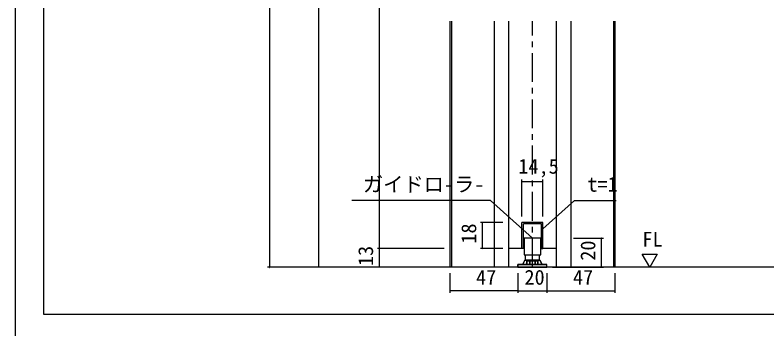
# Model space of a CAD drawing. Units: millimetres, scale not verified. Extents: x -800 to 800, y -554 to 554.
# Drawn here: x -800 to -280, y -37 to 180 of the extents above; entities that cross this region are included whole.
import ezdxf
from ezdxf.enums import TextEntityAlignment as Align

# ---------------------------------------------------------------- set-up
doc = ezdxf.new("R2010")
doc.units = ezdxf.units.MM
doc.header["$LTSCALE"] = 4
doc.linetypes.add('CHAIN1', pattern=[8, 5, -1, 1, -1])
for name, color, linetype, lineweight in [('1-0', 7, 'Continuous', 25), ('1-3_0', 7, 'Continuous', 25), ('2-0', 7, 'Continuous', 25)]:
    doc.layers.add(name, color=color, linetype=linetype, lineweight=lineweight)
doc.styles.add('ＭＳ ゴシック', font='')
doc.styles.get('ＭＳ ゴシック').set_extended_font_data('MS Gothic')

msp = doc.modelspace()

# ---------------------------------------------------------------- linework, layer by layer
at = {"layer": '1-0'}
msp.add_lwpolyline([(152, -27), (-780, -27), (-780, 534)], dxfattribs=at)
at = {"layer": '1-3_0'}
msp.add_lwpolyline([(-800, -554), (800, -554), (800, 554), (-800, 554)], close=True, dxfattribs=at)
msp.add_lwpolyline([(152, -27), (-780, -27), (-780, 534)], dxfattribs=at)
at = {"layer": '2-0'}
for p, q in [((-624.143, 429.432), (-624.143, 5.615)), ((-590.168, 393.432), (-590.168, 5.615)), ((-548.18, 359.432), (-548.18, 18.615)), ((-499.362, 175.644), (-499.362, 5.615)), ((-498.362, 175.644), (-498.362, 5.615)), ((-468.862, 175.644), (-468.862, 5.615)), ((-458.862, 175.644), (-458.862, 5.615)), ((-458.862, 175.644), (-458.862, 18.615)), ((-425.862, 175.644), (-425.862, 5.615)), ((-425.862, 175.644), (-425.862, 18.615)), ((-415.862, 175.644), (-415.862, 5.615)), ((-386.362, 175.644), (-386.362, 5.615)), ((-385.362, 175.644), (-385.362, 5.615)), ((-449.769, 64.922), (-449.456, 64.922)), ((-449.769, 64.922), (-449.456, 64.922)), ((-449.612, 40.615), (-449.612, 66.172)), ((-449.612, 40.615), (-449.612, 66.172)), ((-449.612, 64.922), (-435.112, 64.922)), ((-449.612, 64.922), (-435.112, 64.922)), ((-434.956, 64.922), (-435.269, 64.922)), ((-434.956, 64.922), (-435.269, 64.922)), ((-435.112, 40.615), (-435.112, 66.172)), ((-435.112, 40.615), (-435.112, 66.172)), ((-471.434, 51.672), (-567.135, 51.672)), ((-442.362, 25.615), (-471.434, 51.672)), ((-462.862, 36.615), (-478.17, 36.615)), ((-476.92, 36.771), (-476.92, 36.459)), ((-476.92, 18.615), (-476.92, 36.615)), ((-449.612, 18.615), (-449.612, 36.615)), ((-435.112, 36.615), (-449.612, 36.615)), ((-449.612, 18.615), (-449.612, 36.615)), ((-435.112, 36.615), (-449.612, 36.615)), ((-435.112, 18.615), (-435.112, 36.615)), ((-435.112, 18.615), (-435.112, 36.615)), ((-448.612, 18.615), (-448.612, 35.615)), ((-436.112, 35.615), (-448.612, 35.615)), ((-448.612, 18.615), (-448.612, 35.615)), ((-436.112, 35.615), (-448.612, 35.615)), ((-436.112, 18.615), (-436.112, 35.615)), ((-436.112, 18.615), (-436.112, 35.615)), ((-413.862, 25.615), (-393.294, 25.615)), ((-394.544, 25.771), (-394.544, 25.459)), ((-394.544, 5.615), (-394.544, 25.615)), ((-503.362, 18.615), (-549.43, 18.615)), ((-503.362, 18.615), (-549.43, 18.615)), ((-548.18, 18.459), (-548.18, 18.771)), ((-548.18, 18.771), (-548.18, 18.459)), ((-548.18, 18.615), (-548.18, 5.615)), ((-462.862, 18.615), (-478.17, 18.615)), ((-476.92, 18.459), (-476.92, 18.771)), ((-449.612, 18.615), (-458.862, 18.615)), ((-449.612, 18.615), (-458.862, 18.615)), ((-448.612, 18.615), (-449.612, 18.615)), ((-448.612, 18.615), (-449.612, 18.615)), ((-436.112, 18.615), (-435.112, 18.615)), ((-436.112, 18.615), (-435.112, 18.615)), ((-425.862, 18.615), (-435.112, 18.615)), ((-425.862, 18.615), (-435.112, 18.615)), ((-447.116, 10.422), (-447.116, 14.121)), ((-447.116, 10.422), (-447.116, 14.121)), ((-437.609, 14.121), (-437.609, 10.422)), ((-437.609, 14.121), (-437.609, 10.422)), ((-503.362, 5.615), (-625.393, 5.615)), ((-624.143, 5.459), (-624.143, 5.771)), ((-197.518, 5.615), (-599.362, 5.615)), ((-503.362, 5.615), (-591.418, 5.615)), ((-590.168, 5.459), (-590.168, 5.771)), ((-503.362, 5.615), (-549.43, 5.615)), ((-548.18, 5.459), (-548.18, 5.771)), ((-444.366, 9.842), (-444.24, 9.77)), ((-440.359, 9.842), (-440.485, 9.77)), ((-428.362, 5.615), (-393.294, 5.615)), ((-394.544, 5.459), (-394.544, 5.771)), ((-42.714, 5.615), (-348.462, 5.615)), ((-42.714, 5.615), (-319.462, 5.615)), ((-499.362, 1.615), (-499.362, -11.993)), ((-452.362, 1.615), (-452.362, -11.993)), ((-432.362, 1.615), (-432.362, -11.993)), ((-385.362, 1.615), (-385.362, -11.993)), ((-499.519, -10.743), (-499.206, -10.743)), ((-452.362, -10.743), (-499.362, -10.743)), ((-452.519, -10.743), (-452.206, -10.743)), ((-452.519, -10.743), (-452.206, -10.743)), ((-452.362, -10.743), (-432.362, -10.743)), ((-432.206, -10.743), (-432.519, -10.743)), ((-432.206, -10.743), (-432.519, -10.743)), ((-432.362, -10.743), (-385.362, -10.743)), ((-385.206, -10.743), (-385.519, -10.743))]:
    msp.add_line(p, q, dxfattribs=at)
at = {"layer": '2-0', "linetype": 'CHAIN1'}
msp.add_line((-442.362, 5.615), (-442.362, 175.644), dxfattribs=at)
at = {"layer": '2-0'}
for points in [[(-435.112, 32.113), (-413.291, 51.672), (-384.446, 51.672)], [(-452.362, 5.615), (-452.362, 7.616), (-432.362, 7.616)], [(-444.24, 9.77), (-444.24, 7.616), (-444.24, 9.77), (-444.366, 9.842)], [(-440.359, 9.842), (-440.485, 9.77), (-440.485, 7.616), (-440.485, 9.77)]]:
    msp.add_lwpolyline(points, dxfattribs=at)
for points in [[(-448.116, 14.121), (-436.608, 14.121), (-436.608, 25.615), (-448.116, 25.615)], [(-448.116, 14.121), (-436.608, 14.121), (-436.608, 25.615), (-448.116, 25.615)], [(-447.616, 10.422), (-449.039, 7.654), (-447.616, 10.422), (-437.109, 10.422), (-435.664, 7.616), (-437.109, 10.422)], [(-361.244, 5.615), (-366.44, 14.615), (-356.048, 14.615)], [(-452.362, 5.615), (-432.362, 5.615), (-432.362, 7.616), (-452.362, 7.616)], [(-438.607, 7.616), (-438.607, 9.77), (-439.21, 10.118), (-445.515, 10.118), (-446.118, 9.77), (-446.118, 7.616), (-446.118, 9.77), (-445.515, 10.118), (-439.21, 10.118), (-438.607, 9.77)]]:
    msp.add_lwpolyline(points, close=True, dxfattribs=at)
for centre, radius, start, end in [((-449.612, 64.922), 0.156, 0, 180), ((-449.612, 64.922), 0.156, 0, 180), ((-435.112, 64.922), 0.156, 180, 0), ((-435.112, 64.922), 0.156, 180, 0), ((-476.92, 36.615), 0.156, 270, 90), ((-394.544, 25.615), 0.156, 270, 90), ((-548.18, 18.615), 0.156, 90, 270), ((-548.18, 18.615), 0.156, 270, 90), ((-476.92, 18.615), 0.156, 90, 270), ((-624.143, 5.615), 0.156, 90, 270), ((-590.168, 5.615), 0.156, 90, 270), ((-548.18, 5.615), 0.156, 90, 270), ((-445.179, 8.434), 1.626, 60, 120), ((-445.179, 8.434), 1.626, 60, 120), ((-442.362, 3.846), 6.214, 72.41206, 107.58794), ((-442.362, 3.846), 6.214, 72.41206, 107.58794), ((-439.546, 8.434), 1.626, 60, 120), ((-439.546, 8.434), 1.626, 60, 120), ((-394.544, 5.615), 0.156, 90, 270), ((-499.362, -10.743), 0.156, 180, 0), ((-452.362, -10.743), 0.156, 0, 180), ((-452.362, -10.743), 0.156, 0, 180), ((-432.362, -10.743), 0.156, 180, 0), ((-432.362, -10.743), 0.156, 180, 0), ((-385.362, -10.743), 0.156, 180, 0)]:
    msp.add_arc(centre, radius, start, end, dxfattribs=at)

# ---------------------------------------------------------------- texts
at = {"layer": '2-0', "style": 'ＭＳ ゴシック'}
for s, p in [('14,5', (-452.082, 67.173)), ('14,5', (-452.082, 67.173)), ('ガイドロ-ラ-', (-559.525, 54.737)), ('t=1', (-404.331, 54.737)), ('FL', (-366.287, 16.736)), ('47', (-481.301, -9.507)), ('20', (-447.842, -9.507)), ('47', (-414.301, -9.507))]:
    msp.add_text(s, height=10.26, dxfattribs=at).set_placement(p, align=Align.BOTTOM_LEFT)
for s, p in [('18', (-478.155, 21.933)), ('20', (-395.779, 10.136)), ('13', (-549.415, 6.473))]:
    msp.add_text(s, height=10.26, rotation=90, dxfattribs=at).set_placement(p, align=Align.BOTTOM_LEFT)

doc.saveas('drawing.dxf')
